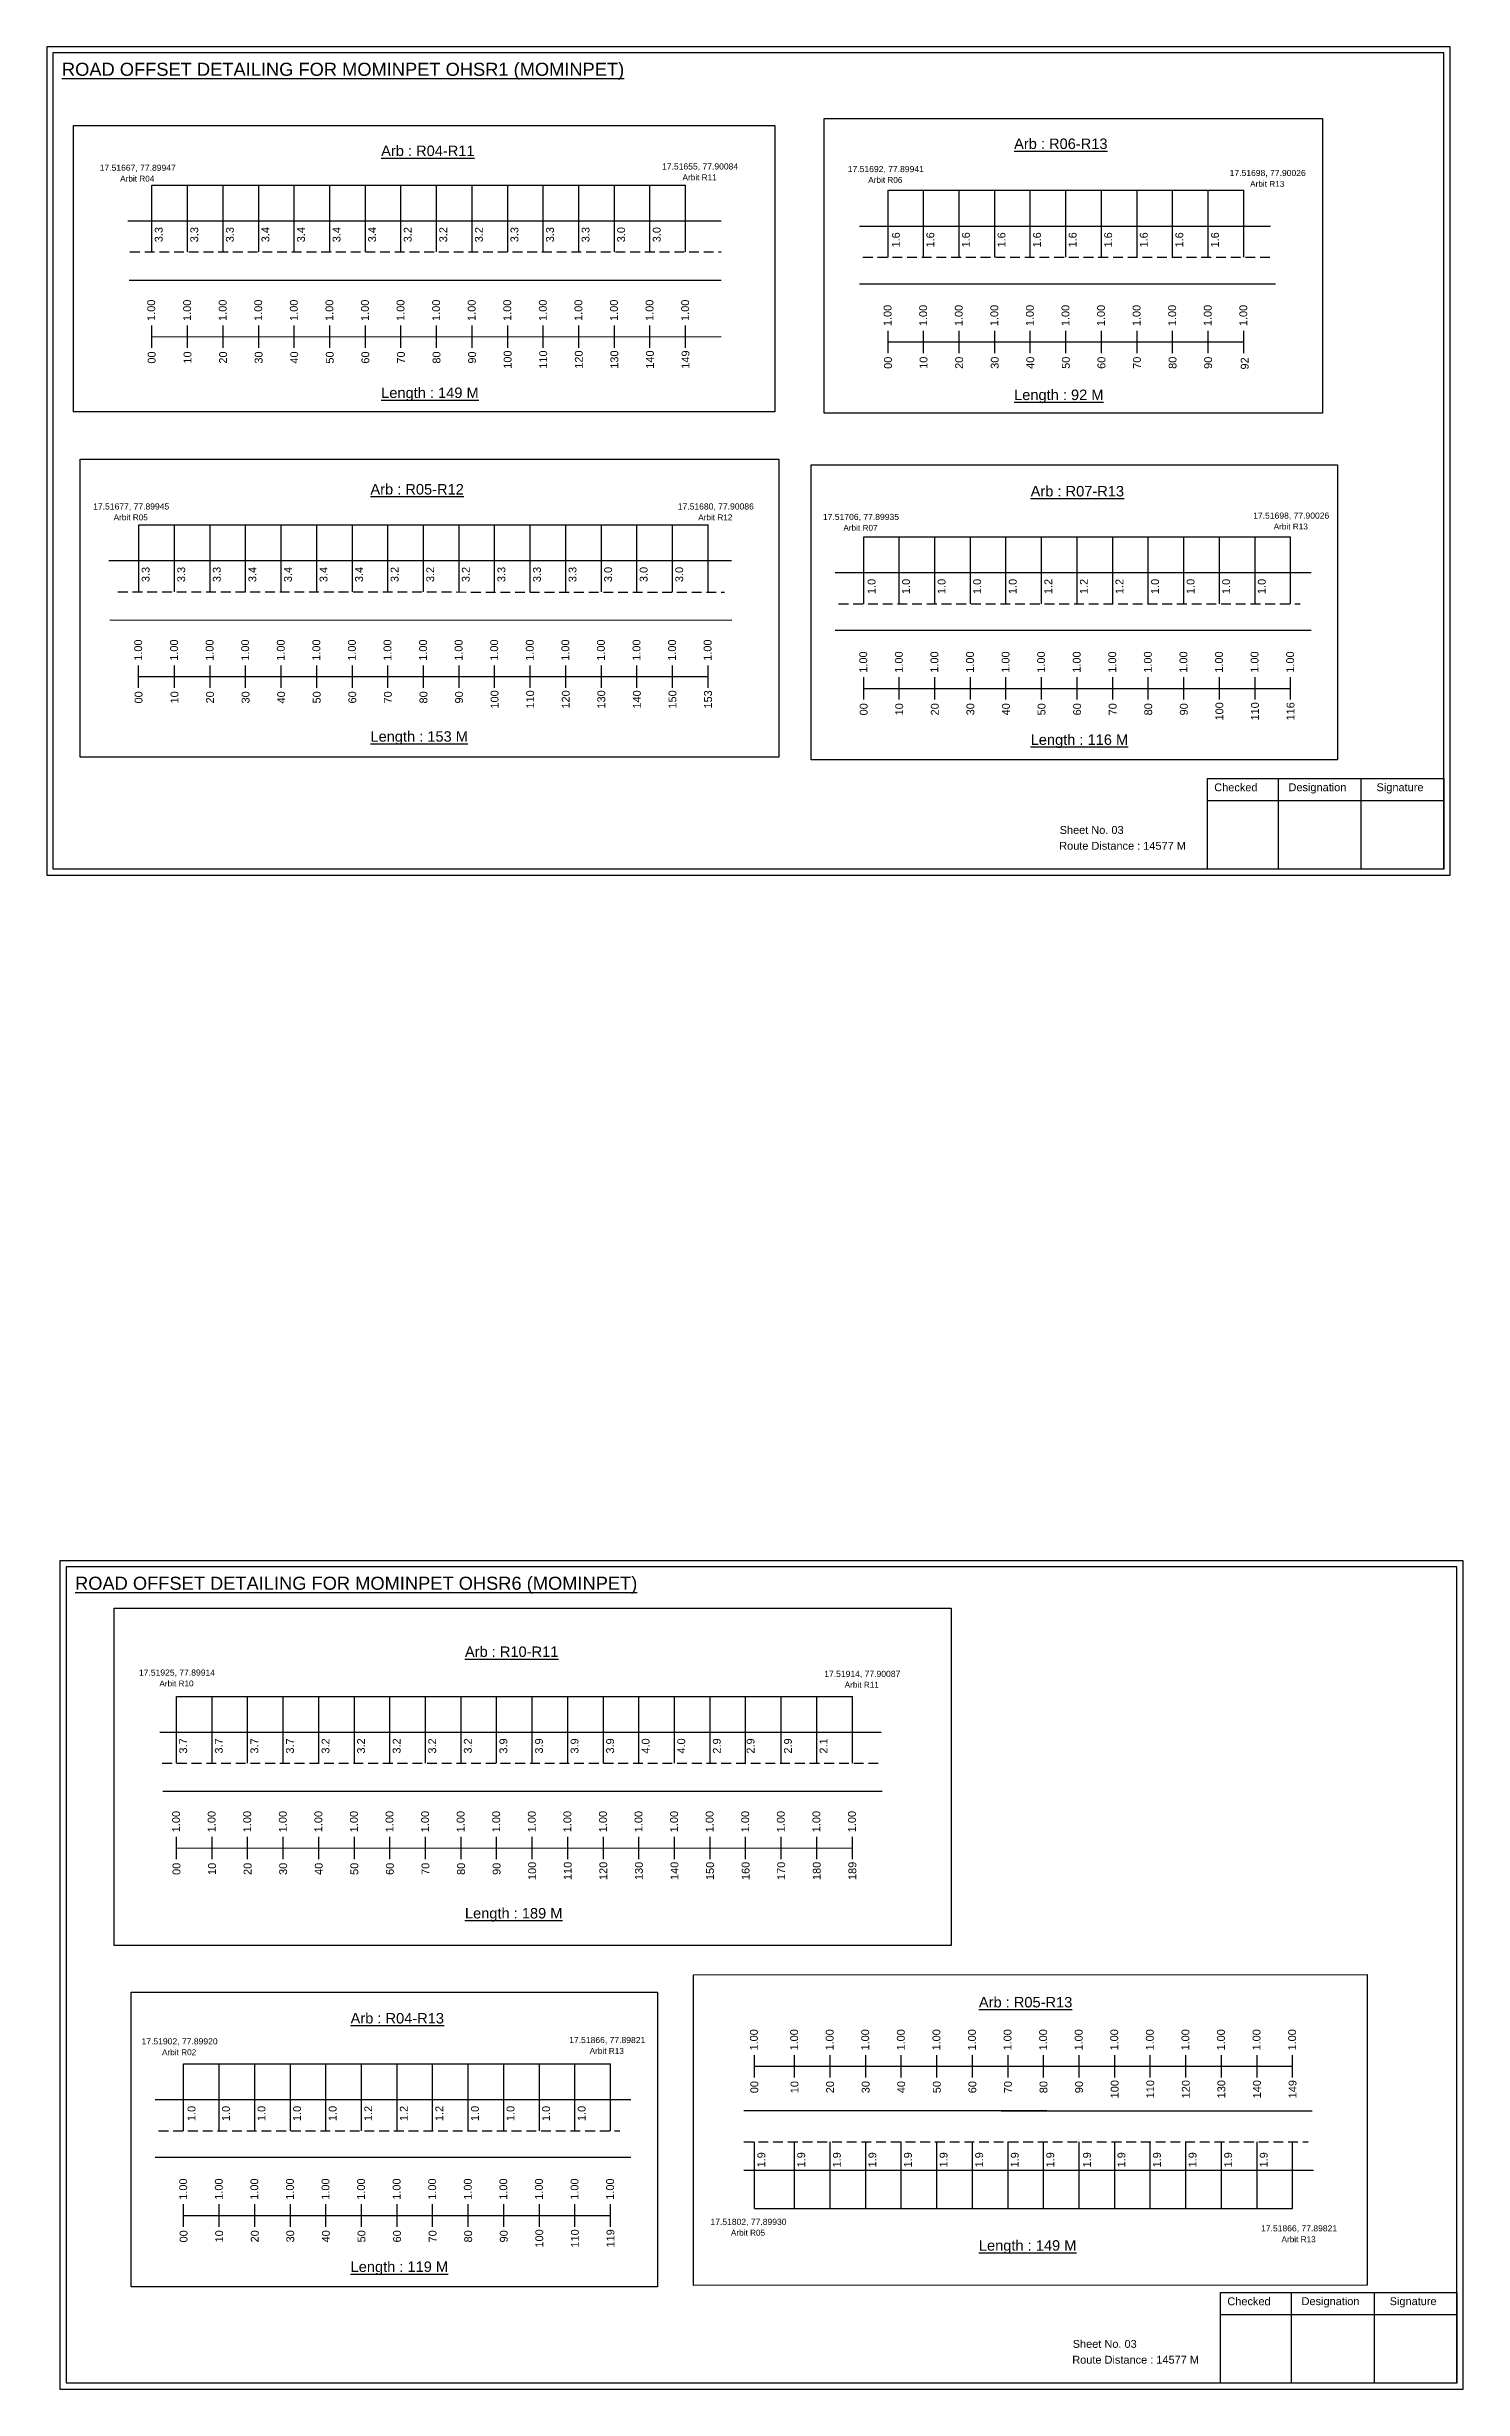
# Model space of a CAD drawing. Header units: inches. Extents: x 777 to 9331, y 1229 to 5049.
# Drawn here: x 4522 to 5063, y 1338 to 2234 of the extents above; entities that cross this region are included whole.
import ezdxf

# ---------------------------------------------------------------- set-up
doc = ezdxf.new("R2010")
doc.units = ezdxf.units.IN
doc.header["$MEASUREMENT"] = 0
doc.linetypes.add('DASHED2', pattern=[0.375, 0.25, -0.125])
doc.layers.add('PDF_Geometry', color=7, linetype='Continuous')
doc.layers.add('PDF_Text', color=5, linetype='Continuous')
doc.styles.add('PDF Arial', font='arial.ttf')
doc.styles.get("Standard").update_dxf_attribs({"font": 'arial.ttf'})

msp = doc.modelspace()

# ---------------------------------------------------------------- linework, layer by layer
at = {"color": 5}
for p, q in [((4561.98, 2180.83), (4765.98, 2180.83)), ((4843.39, 2178.83), (4979.39, 2178.83)), ((4556.99, 2050.89), (4774.59, 2050.89)), ((4834.09, 2046.33), (4997.29, 2046.33)), ((4571.36, 1602.97), (4829.76, 1602.99)), ((4574.09, 1462.48), (4737.29, 1462.48)), ((4792.29, 1407.16), (4998.06, 1407.16))]:
    msp.add_line(p, q, dxfattribs=at)
for p, q in [((4561.98, 2155.29), (4561.98, 2180.83)), ((4575.58, 2155.29), (4575.58, 2180.83)), ((4589.18, 2155.29), (4589.18, 2180.83)), ((4602.78, 2155.29), (4602.78, 2180.83)), ((4616.38, 2155.29), (4616.38, 2180.83)), ((4629.98, 2155.29), (4629.98, 2180.83)), ((4643.58, 2155.29), (4643.58, 2180.83)), ((4657.18, 2155.29), (4657.18, 2180.83)), ((4670.78, 2155.29), (4670.78, 2180.83)), ((4684.38, 2155.29), (4684.38, 2180.83)), ((4697.98, 2155.29), (4697.98, 2180.83)), ((4711.58, 2155.29), (4711.58, 2180.83)), ((4725.18, 2155.29), (4725.18, 2180.83)), ((4738.78, 2155.29), (4738.78, 2180.83)), ((4752.38, 2155.29), (4752.38, 2180.83)), ((4765.98, 2155.29), (4765.98, 2180.83)), ((4843.39, 2153.29), (4843.39, 2178.83)), ((4856.99, 2153.29), (4856.99, 2178.83)), ((4870.59, 2153.29), (4870.59, 2178.83)), ((4884.19, 2153.29), (4884.19, 2178.83)), ((4897.79, 2153.29), (4897.79, 2178.83)), ((4911.39, 2153.29), (4911.39, 2178.83)), ((4924.99, 2153.29), (4924.99, 2178.83)), ((4938.59, 2153.29), (4938.59, 2178.83)), ((4952.19, 2153.29), (4952.19, 2178.83)), ((4965.79, 2153.29), (4965.79, 2178.83)), ((4979.39, 2153.29), (4979.39, 2178.83)), ((4552.79, 2167.18), (4779.58, 2167.18)), ((4832.51, 2165.17), (4989.67, 2165.17)), ((4553.26, 2144.49), (4779.58, 2144.46)), ((4991.49, 2142.99), (4832.51, 2142.99)), ((4556.99, 2025.35), (4556.99, 2050.89)), ((4570.59, 2025.35), (4570.59, 2050.89)), ((4584.19, 2025.35), (4584.19, 2050.89)), ((4597.79, 2025.35), (4597.79, 2050.89)), ((4611.39, 2025.35), (4611.39, 2050.89)), ((4624.99, 2025.35), (4624.99, 2050.89)), ((4638.59, 2025.35), (4638.59, 2050.89)), ((4652.19, 2025.35), (4652.19, 2050.89)), ((4665.79, 2025.35), (4665.79, 2050.89)), ((4679.39, 2025.35), (4679.39, 2050.89)), ((4692.99, 2025.35), (4692.99, 2050.89)), ((4706.59, 2025.35), (4706.59, 2050.89)), ((4720.19, 2025.35), (4720.19, 2050.89)), ((4733.79, 2025.35), (4733.79, 2050.89)), ((4747.39, 2025.35), (4747.39, 2050.89)), ((4760.99, 2025.35), (4760.99, 2050.89)), ((4774.59, 2025.35), (4774.59, 2050.89)), ((4834.09, 2020.79), (4834.09, 2046.33)), ((4847.69, 2020.79), (4847.69, 2046.33)), ((4861.29, 2020.79), (4861.29, 2046.33)), ((4874.89, 2020.79), (4874.89, 2046.33)), ((4888.49, 2020.79), (4888.49, 2046.33)), ((4902.09, 2020.79), (4902.09, 2046.33)), ((4915.69, 2020.79), (4915.69, 2046.33)), ((4929.29, 2020.79), (4929.29, 2046.33)), ((4942.89, 2020.79), (4942.89, 2046.33)), ((4956.49, 2020.79), (4956.49, 2046.33)), ((4970.09, 2020.79), (4970.09, 2046.33)), ((4983.69, 2020.79), (4983.69, 2046.33)), ((4997.29, 2020.79), (4997.29, 2046.33)), ((4545.45, 2037.24), (4783.53, 2037.24)), ((4823.22, 2032.67), (5005.12, 2032.67)), ((4545.84, 2014.55), (4783.69, 2014.52)), ((5005.12, 2010.49), (4823.22, 2010.49)), ((4571.36, 1577.45), (4571.36, 1602.99)), ((4584.96, 1577.45), (4584.96, 1602.99)), ((4598.56, 1577.45), (4598.56, 1602.99)), ((4612.16, 1577.45), (4612.16, 1602.99)), ((4625.76, 1577.45), (4625.76, 1602.99)), ((4639.36, 1577.45), (4639.36, 1602.99)), ((4652.96, 1577.45), (4652.96, 1602.99)), ((4666.56, 1577.45), (4666.56, 1602.99)), ((4680.16, 1577.45), (4680.16, 1602.99)), ((4693.76, 1577.45), (4693.76, 1602.99)), ((4707.36, 1577.45), (4707.36, 1602.99)), ((4720.96, 1577.45), (4720.96, 1602.99)), ((4734.56, 1577.45), (4734.56, 1602.99)), ((4748.16, 1577.45), (4748.16, 1602.99)), ((4761.76, 1577.45), (4761.76, 1602.99)), ((4775.36, 1577.45), (4775.36, 1602.99)), ((4788.96, 1577.45), (4788.96, 1602.99)), ((4802.56, 1577.45), (4802.56, 1602.99)), ((4816.16, 1577.45), (4816.16, 1602.99)), ((4829.76, 1577.45), (4829.76, 1602.99)), ((4564.94, 1589.34), (4840.74, 1589.34)), ((4566.19, 1566.77), (4841.19, 1566.73)), ((4574.09, 1436.94), (4574.09, 1462.48)), ((4587.69, 1436.94), (4587.69, 1462.48)), ((4601.29, 1436.94), (4601.29, 1462.48)), ((4614.89, 1436.94), (4614.89, 1462.48)), ((4628.49, 1436.94), (4628.49, 1462.48)), ((4642.09, 1436.94), (4642.09, 1462.48)), ((4655.69, 1436.94), (4655.69, 1462.48)), ((4669.29, 1436.94), (4669.29, 1462.48)), ((4682.89, 1436.94), (4682.89, 1462.48)), ((4696.49, 1436.94), (4696.49, 1462.48)), ((4710.09, 1436.94), (4710.09, 1462.48)), ((4723.69, 1436.94), (4723.69, 1462.48)), ((4737.29, 1436.94), (4737.29, 1462.48)), ((4563.22, 1448.83), (4745.12, 1448.83)), ((4904.06, 1444.58), (4788.22, 1444.58)), ((4886.58, 1444.58), (5005.48, 1444.58)), ((4745.12, 1426.64), (4563.22, 1426.64)), ((4792.29, 1407.16), (4792.29, 1432.69)), ((4807.66, 1407.16), (4807.66, 1432.69)), ((4821.26, 1407.16), (4821.26, 1432.69)), ((4834.86, 1407.16), (4834.86, 1432.69)), ((4848.46, 1407.16), (4848.46, 1432.69)), ((4862.06, 1407.16), (4862.06, 1432.69)), ((4875.66, 1407.16), (4875.66, 1432.69)), ((4889.26, 1407.16), (4889.26, 1432.69)), ((4902.86, 1407.16), (4902.86, 1432.69)), ((4916.46, 1407.16), (4916.46, 1432.69)), ((4930.06, 1407.16), (4930.06, 1432.69)), ((4943.66, 1407.16), (4943.66, 1432.69)), ((4957.26, 1407.16), (4957.26, 1432.69)), ((4970.86, 1407.16), (4970.86, 1432.69)), ((4984.46, 1407.16), (4984.46, 1432.69)), ((4998.06, 1407.16), (4998.06, 1432.69)), ((4788.22, 1421.89), (5006.03, 1421.89))]:
    msp.add_line(p, q)
at = {"linetype": 'DASHED2', "ltscale": 15}
for p, q in [((4553.58, 2155.34), (4779.58, 2155.29)), ((4833.79, 2153.29), (4989.67, 2153.29)), ((4548.95, 2025.35), (4780.83, 2025.18)), ((4824.49, 2020.79), (5000.9, 2020.79)), ((4565.9, 1577.45), (4839.95, 1577.5)), ((4564.49, 1436.94), (4740.9, 1436.94)), ((4788.22, 1432.69), (5003.99, 1432.69))]:
    msp.add_line(p, q, dxfattribs=at)
at = {"color": 217, "true_color": 0x93278f}
for p, q in [((4561.88, 2118.59), (4561.88, 2127.15)), ((4561.98, 2122.86), (4779.58, 2122.91)), ((4575.58, 2118.59), (4575.58, 2127.15)), ((4589.18, 2118.59), (4589.18, 2127.15)), ((4602.78, 2118.59), (4602.78, 2127.15)), ((4616.38, 2118.59), (4616.38, 2127.15)), ((4629.98, 2118.59), (4629.98, 2127.15)), ((4643.58, 2118.59), (4643.58, 2127.15)), ((4657.18, 2118.59), (4657.18, 2127.15)), ((4670.78, 2118.59), (4670.78, 2127.15)), ((4684.38, 2118.59), (4684.38, 2127.15)), ((4697.98, 2118.59), (4697.98, 2127.15)), ((4711.58, 2118.59), (4711.58, 2127.15)), ((4725.18, 2118.59), (4725.18, 2127.15)), ((4738.78, 2118.59), (4738.78, 2127.15)), ((4752.38, 2118.59), (4752.38, 2127.15)), ((4765.98, 2118.59), (4765.98, 2127.15)), ((4843.39, 2116.59), (4843.39, 2125.15)), ((4856.99, 2116.59), (4856.99, 2125.15)), ((4870.59, 2116.59), (4870.59, 2125.15)), ((4884.19, 2116.59), (4884.19, 2125.15)), ((4897.79, 2116.59), (4897.79, 2125.15)), ((4911.39, 2116.59), (4911.39, 2125.15)), ((4924.99, 2116.59), (4924.99, 2125.15)), ((4938.59, 2116.59), (4938.59, 2125.15)), ((4952.19, 2116.59), (4952.19, 2125.15)), ((4965.79, 2116.59), (4965.79, 2125.15)), ((4979.39, 2116.59), (4979.39, 2125.15)), ((4843.39, 2120.86), (4979.39, 2120.89)), ((4556.89, 1988.65), (4556.89, 1997.21)), ((4570.59, 1988.65), (4570.59, 1997.21)), ((4584.19, 1988.65), (4584.19, 1997.21)), ((4597.79, 1988.65), (4597.79, 1997.21)), ((4611.39, 1988.65), (4611.39, 1997.21)), ((4624.99, 1988.65), (4624.99, 1997.21)), ((4638.59, 1988.65), (4638.59, 1997.21)), ((4652.19, 1988.65), (4652.19, 1997.21)), ((4665.79, 1988.65), (4665.79, 1997.21)), ((4679.39, 1988.65), (4679.39, 1997.21)), ((4692.99, 1988.65), (4692.99, 1997.21)), ((4706.59, 1988.65), (4706.59, 1997.21)), ((4720.19, 1988.65), (4720.19, 1997.21)), ((4733.79, 1988.65), (4733.79, 1997.21)), ((4747.39, 1988.65), (4747.39, 1997.21)), ((4760.99, 1988.65), (4760.99, 1997.21)), ((4774.59, 1988.65), (4774.59, 1997.21)), ((4556.99, 1992.92), (4774.59, 1992.97)), ((4834.09, 1984.09), (4834.09, 1992.65)), ((4834.09, 1988.36), (4997.29, 1988.39)), ((4847.69, 1984.09), (4847.69, 1992.65)), ((4861.29, 1984.09), (4861.29, 1992.65)), ((4874.89, 1984.09), (4874.89, 1992.65)), ((4888.49, 1984.09), (4888.49, 1992.65)), ((4902.09, 1984.09), (4902.09, 1992.65)), ((4915.69, 1984.09), (4915.69, 1992.65)), ((4929.29, 1984.09), (4929.29, 1992.65)), ((4942.89, 1984.09), (4942.89, 1992.65)), ((4956.49, 1984.09), (4956.49, 1992.65)), ((4970.09, 1984.09), (4970.09, 1992.65)), ((4983.69, 1984.09), (4983.69, 1992.65)), ((4997.29, 1984.09), (4997.29, 1992.65)), ((4571.36, 1540.75), (4571.36, 1549.31)), ((4571.36, 1545.02), (4829.76, 1545.07)), ((4584.96, 1540.75), (4584.96, 1549.31)), ((4598.56, 1540.75), (4598.56, 1549.31)), ((4612.16, 1540.75), (4612.16, 1549.31)), ((4625.76, 1540.75), (4625.76, 1549.31)), ((4639.36, 1540.75), (4639.36, 1549.31)), ((4652.96, 1540.75), (4652.96, 1549.31)), ((4666.56, 1540.75), (4666.56, 1549.31)), ((4680.16, 1540.75), (4680.16, 1549.31)), ((4693.76, 1540.75), (4693.76, 1549.31)), ((4707.36, 1540.75), (4707.36, 1549.31)), ((4720.96, 1540.75), (4720.96, 1549.31)), ((4734.56, 1540.75), (4734.56, 1549.31)), ((4748.16, 1540.75), (4748.16, 1549.31)), ((4761.76, 1540.75), (4761.76, 1549.31)), ((4775.36, 1540.75), (4775.36, 1549.31)), ((4788.96, 1540.75), (4788.96, 1549.31)), ((4802.56, 1540.75), (4802.56, 1549.31)), ((4816.16, 1540.75), (4816.16, 1549.31)), ((4829.76, 1540.75), (4829.76, 1549.31)), ((4792.29, 1457.3), (4792.29, 1465.86)), ((4792.29, 1461.57), (4998.06, 1461.57)), ((4807.66, 1457.3), (4807.66, 1465.86)), ((4821.26, 1457.3), (4821.26, 1465.86)), ((4834.86, 1457.3), (4834.86, 1465.86)), ((4848.46, 1457.3), (4848.46, 1465.86)), ((4862.06, 1457.3), (4862.06, 1465.86)), ((4875.66, 1457.3), (4875.66, 1465.86)), ((4889.26, 1457.3), (4889.26, 1465.86)), ((4902.86, 1457.3), (4902.86, 1465.86)), ((4916.46, 1457.3), (4916.46, 1465.86)), ((4930.06, 1457.3), (4930.06, 1465.86)), ((4943.66, 1457.3), (4943.66, 1465.86)), ((4957.26, 1457.3), (4957.26, 1465.86)), ((4970.86, 1457.3), (4970.86, 1465.86)), ((4984.46, 1457.3), (4984.46, 1465.86)), ((4998.06, 1457.3), (4998.06, 1465.86)), ((4574.09, 1400.24), (4574.09, 1408.8)), ((4587.69, 1400.24), (4587.69, 1408.8)), ((4601.29, 1400.24), (4601.29, 1408.8)), ((4614.89, 1400.24), (4614.89, 1408.8)), ((4628.49, 1400.24), (4628.49, 1408.8)), ((4642.09, 1400.24), (4642.09, 1408.8)), ((4655.69, 1400.24), (4655.69, 1408.8)), ((4669.29, 1400.24), (4669.29, 1408.8)), ((4682.89, 1400.24), (4682.89, 1408.8)), ((4696.49, 1400.24), (4696.49, 1408.8)), ((4710.09, 1400.24), (4710.09, 1408.8)), ((4723.69, 1400.24), (4723.69, 1408.8)), ((4737.29, 1400.24), (4737.29, 1408.8)), ((4574.09, 1404.51), (4737.29, 1404.54))]:
    msp.add_line(p, q, dxfattribs=at)
for points in [[(4532, 2203.65), (4800.08, 2203.65), (4800.08, 2094.13), (4532, 2094.13)], [(4819, 2206.31), (5009.55, 2206.31), (5009.55, 2093.63), (4819, 2093.63)], [(4534.5, 2076.05), (4801.62, 2076.05), (4801.62, 1962.13), (4534.5, 1962.13)], [(4814, 2073.81), (5015.24, 2073.81), (5015.24, 1961.13), (4814, 1961.13)], [(4547.5, 1636.77), (4867.55, 1636.77), (4867.55, 1507.78), (4547.5, 1507.78)], [(4769, 1496.6), (5026.53, 1496.66), (5026.53, 1377.83), (4769, 1377.78)], [(4554, 1489.96), (4755.24, 1489.96), (4755.24, 1377.28), (4554, 1377.28)]]:
    msp.add_lwpolyline(points, close=True)
at = {"layer": 'PDF_Geometry'}
for points in [[(4521.79, 2233.69), (4521.79, 1916.98), (5058.27, 1916.98), (5058.27, 2233.69)], [(4524.12, 2231.36), (4524.12, 1919.4), (5055.85, 1919.4), (5055.85, 2231.36)], [(4526.79, 1654.84), (4526.79, 1338.13), (5063.27, 1338.13), (5063.27, 1654.84)], [(4529.12, 1652.51), (4529.12, 1340.55), (5060.85, 1340.55), (5060.85, 1652.51)]]:
    msp.add_lwpolyline(points, close=True, dxfattribs=at)
at = {"layer": 'PDF_Geometry', "color": 242, "true_color": 0xcc1f26}
for points in [[(5055.85, 1919.3), (4965.5, 1919.3), (4965.5, 1953.91), (5055.85, 1953.91)], [(5060.85, 1340.45), (4970.5, 1340.45), (4970.5, 1375.07), (5060.85, 1375.07)]]:
    msp.add_lwpolyline(points, close=True, dxfattribs=at)
for points in [[(4992.49, 1953.91), (4992.49, 1919.3)], [(5024.21, 1953.91), (5024.21, 1919.3)], [(4965.5, 1945.54), (5055.85, 1945.54)], [(4997.49, 1375.07), (4997.49, 1340.45)], [(5029.21, 1375.07), (5029.21, 1340.45)], [(4970.5, 1366.69), (5060.85, 1366.69)]]:
    msp.add_lwpolyline(points, dxfattribs=at)

# ---------------------------------------------------------------- texts
at = {"color": 242, "true_color": 0xcd2027}
for s, height, p in [('%%UROAD OFFSET DETAILING FOR MOMINPET OHSR1 (MOMINPET)', 5, (4527.57, 2222.61)), ('%%UArb : R04-R11', 4, (4649.61, 2191.94)), ('%%UArb : R06-R13', 4, (4891.59, 2194.64)), ('%%ULength : 149 M', 4, (4649.61, 2099.44)), ('%%ULength : 92 M', 4, (4891.59, 2098.64)), ('%%UArb : R05-R12', 4, (4645.5, 2062.53)), ('%%UArb : R07-R13', 4, (4897.92, 2061.79)), ('%%ULength : 153 M', 4, (4645.5, 1968.03)), ('%%ULength : 116 M', 4, (4897.92, 1966.79)), ('%%UROAD OFFSET DETAILING FOR MOMINPET OHSR6 (MOMINPET)', 5, (4532.57, 1643.77)), ('%%UArb : R10-R11', 4, (4681.64, 1618.09)), ('%%ULength : 189 M', 4, (4681.64, 1518.09)), ('%%UArb : R05-R13', 4, (4878.13, 1484.08)), ('%%UArb : R04-R13', 4, (4637.92, 1477.94)), ('%%ULength : 149 M', 4, (4878.13, 1391.08)), ('%%ULength : 119 M', 4, (4637.92, 1382.94))]:
    msp.add_text(s, height=height, dxfattribs=at).set_placement(p)
at = {"color": 5}
for s, height, p in [('17.51667, 77.89947', 2.34, (4542, 2186.29)), ('17.51655, 77.90084', 2.34, (4757, 2186.79)), ('17.51692, 77.89941', 2.34, (4828, 2185.79)), ('17.51698, 77.90026', 2.34, (4974, 2184.29)), ('Arbit R04', 2.246, (4549.82, 2182.17)), ('Arbit R11', 2.246, (4764.82, 2182.67)), ('Arbit R06', 2.246, (4835.82, 2181.67)), ('Arbit R13', 2.246, (4981.82, 2180.17)), ('17.51677, 77.89945', 2.34, (4539.5, 2056.79)), ('Arbit R05', 2.246, (4547.32, 2052.67)), ('17.51680, 77.90086', 2.34, (4763, 2056.79)), ('Arbit R12', 2.246, (4770.82, 2052.67)), ('17.51706, 77.89935', 2.34, (4818.5, 2052.79)), ('Arbit R07', 2.246, (4826.32, 2048.67)), ('17.51698, 77.90026', 2.34, (4983, 2053.29)), ('Arbit R13', 2.246, (4990.82, 2049.17)), ('17.51925, 77.89914', 2.34, (4557, 1610.94)), ('17.51914, 77.90087', 2.34, (4819, 1610.44)), ('Arbit R10', 2.246, (4564.82, 1606.82)), ('Arbit R11', 2.246, (4826.82, 1606.32)), ('17.51902, 77.89920', 2.34, (4558, 1469.94)), ('17.51866, 77.89821', 2.34, (4721.5, 1470.44)), ('Arbit R02', 2.246, (4565.82, 1465.82)), ('Arbit R13', 2.246, (4729.32, 1466.32)), ('17.51802, 77.89930', 2.34, (4775.5, 1400.94)), ('Arbit R05', 2.246, (4783.32, 1396.82)), ('17.51866, 77.89821', 2.34, (4986, 1398.44)), ('Arbit R13', 2.246, (4993.82, 1394.32))]:
    msp.add_text(s, height=height, dxfattribs=at).set_placement(p)
for s, p in [('3.3', (4566.05, 2158.97)), ('3.3', (4579.65, 2158.97)), ('3.3', (4593.25, 2158.97)), ('3.4', (4606.85, 2158.97)), ('3.4', (4620.45, 2158.97)), ('3.4', (4634.05, 2158.97)), ('3.4', (4647.65, 2158.97)), ('3.2', (4661.25, 2158.97)), ('3.2', (4674.85, 2158.97)), ('3.2', (4688.45, 2158.97)), ('3.3', (4702.05, 2158.97)), ('3.3', (4715.65, 2158.97)), ('3.3', (4729.25, 2158.97)), ('3.0', (4742.85, 2158.97)), ('3.0', (4756.45, 2158.97)), ('1.6', (4847.9, 2156.96)), ('1.6', (4861.06, 2156.96)), ('1.6', (4874.66, 2156.96)), ('1.6', (4888.26, 2156.96)), ('1.6', (4901.86, 2156.96)), ('1.6', (4915.46, 2156.96)), ('1.6', (4929.06, 2156.96)), ('1.6', (4942.66, 2156.96)), ('1.6', (4956.26, 2156.96)), ('1.6', (4969.86, 2156.96)), ('3.3', (4561.06, 2029.03)), ('3.3', (4574.66, 2029.03)), ('3.3', (4588.26, 2029.03)), ('3.4', (4601.86, 2029.03)), ('3.4', (4615.46, 2029.03)), ('3.4', (4629.06, 2029.03)), ('3.4', (4642.66, 2029.03)), ('3.2', (4656.26, 2029.03)), ('3.2', (4669.86, 2029.03)), ('3.2', (4683.46, 2029.03)), ('3.3', (4697.06, 2029.03)), ('3.3', (4710.66, 2029.03)), ('3.3', (4724.26, 2029.03)), ('3.0', (4737.86, 2029.03)), ('3.0', (4751.46, 2029.03)), ('3.0', (4765.06, 2029.03)), ('1.0', (4838.6, 2024.46)), ('1.0', (4851.76, 2024.46)), ('1.0', (4865.36, 2024.46)), ('1.0', (4878.96, 2024.46)), ('1.0', (4892.56, 2024.46)), ('1.2', (4906.16, 2024.46)), ('1.2', (4919.76, 2024.46)), ('1.2', (4933.36, 2024.46)), ('1.0', (4946.96, 2024.46)), ('1.0', (4960.56, 2024.46)), ('1.0', (4974.16, 2024.46)), ('1.0', (4987.76, 2024.46)), ('3.7', (4575.43, 1581.13)), ('3.7', (4589.03, 1581.13)), ('3.7', (4602.63, 1581.13)), ('3.7', (4616.23, 1581.13)), ('3.2', (4629.83, 1581.13)), ('3.2', (4643.43, 1581.13)), ('3.2', (4657.03, 1581.13)), ('3.2', (4670.63, 1581.13)), ('3.2', (4684.23, 1581.13)), ('3.9', (4697.83, 1581.13)), ('3.9', (4711.43, 1581.13)), ('3.9', (4725.03, 1581.13)), ('3.9', (4738.63, 1581.13)), ('4.0', (4752.23, 1581.13)), ('4.0', (4765.83, 1581.13)), ('2.9', (4779.43, 1581.13)), ('2.9', (4792.34, 1581.13)), ('2.9', (4806.63, 1581.13)), ('2.1', (4820.23, 1581.13)), ('1.0', (4578.6, 1440.62)), ('1.0', (4591.76, 1440.62)), ('1.0', (4605.36, 1440.62)), ('1.0', (4618.96, 1440.62)), ('1.0', (4632.56, 1440.62)), ('1.2', (4646.16, 1440.62)), ('1.2', (4659.76, 1440.62)), ('1.2', (4673.36, 1440.62)), ('1.0', (4686.96, 1440.62)), ('1.0', (4700.56, 1440.62)), ('1.0', (4714.16, 1440.62)), ('1.0', (4727.76, 1440.62)), ('1.9', (4796.46, 1422.89)), ('1.9', (4811.72, 1422.89)), ('1.9', (4825.32, 1422.89)), ('1.9', (4838.92, 1422.89)), ('1.9', (4852.52, 1422.89)), ('1.9', (4866.12, 1422.89)), ('1.9', (4879.72, 1422.89)), ('1.9', (4893.32, 1422.89)), ('1.9', (4906.92, 1422.89)), ('1.9', (4920.95, 1422.89)), ('1.9', (4934.12, 1422.89)), ('1.9', (4947.72, 1422.89)), ('1.9', (4961.32, 1422.89)), ('1.9', (4974.92, 1422.89)), ('1.9', (4988.52, 1422.89))]:
    msp.add_text(s, height=3, rotation=90).set_placement(p)
at = {"color": 217, "true_color": 0x93278f}
for s, p in [('1.00', (4563.2, 2128.89)), ('1.00', (4576.91, 2128.89)), ('1.00', (4590.51, 2128.89)), ('1.00', (4604.11, 2128.89)), ('1.00', (4617.71, 2128.89)), ('1.00', (4631.31, 2128.89)), ('1.00', (4644.91, 2128.89)), ('1.00', (4658.51, 2128.89)), ('1.00', (4672.11, 2128.89)), ('1.00', (4685.71, 2128.89)), ('1.00', (4699.31, 2128.89)), ('1.00', (4712.91, 2128.89)), ('1.00', (4726.51, 2128.89)), ('1.00', (4740.11, 2128.89)), ('1.00', (4753.71, 2128.89)), ('1.00', (4767.31, 2128.89)), ('1.00', (4844.72, 2126.89)), ('1.00', (4858.32, 2126.89)), ('1.00', (4871.92, 2126.89)), ('1.00', (4885.52, 2126.89)), ('1.00', (4899.12, 2126.89)), ('1.00', (4912.72, 2126.89)), ('1.00', (4926.32, 2126.89)), ('1.00', (4939.92, 2126.89)), ('1.00', (4953.52, 2126.89)), ('1.00', (4967.12, 2126.89)), ('1.00', (4980.72, 2126.89)), ('00', (4563.36, 2112.57)), ('10', (4577.06, 2112.57)), ('20', (4590.66, 2112.57)), ('30', (4604.26, 2112.57)), ('40', (4617.86, 2112.57)), ('50', (4631.46, 2112.57)), ('60', (4645.06, 2112.57)), ('70', (4658.66, 2112.57)), ('80', (4672.26, 2112.57)), ('90', (4685.86, 2112.57)), ('100', (4699.46, 2110.62)), ('110', (4713.06, 2110.62)), ('120', (4726.66, 2110.62)), ('130', (4740.26, 2110.62)), ('140', (4753.86, 2110.62)), ('149', (4767.46, 2110.62)), ('00', (4844.87, 2110.57)), ('10', (4858.47, 2110.57)), ('20', (4872.07, 2110.57)), ('30', (4885.67, 2110.57)), ('40', (4899.27, 2110.57)), ('50', (4912.87, 2110.57)), ('60', (4926.47, 2110.57)), ('70', (4940.07, 2110.57)), ('80', (4953.67, 2110.57)), ('90', (4967.27, 2110.57)), ('92', (4981.24, 2110.32)), ('1.00', (4558.21, 1998.95)), ('1.00', (4571.92, 1998.95)), ('1.00', (4585.52, 1998.95)), ('1.00', (4599.12, 1998.95)), ('1.00', (4612.72, 1998.95)), ('1.00', (4626.32, 1998.95)), ('1.00', (4639.92, 1998.95)), ('1.00', (4653.52, 1998.95)), ('1.00', (4667.12, 1998.95)), ('1.00', (4680.72, 1998.95)), ('1.00', (4694.32, 1998.95)), ('1.00', (4707.92, 1998.95)), ('1.00', (4721.52, 1998.95)), ('1.00', (4735.12, 1998.95)), ('1.00', (4748.72, 1998.95)), ('1.00', (4762.32, 1998.95)), ('1.00', (4775.92, 1998.95)), ('1.00', (4835.42, 1994.39)), ('1.00', (4849.02, 1994.39)), ('1.00', (4862.62, 1994.39)), ('1.00', (4876.22, 1994.39)), ('1.00', (4889.82, 1994.39)), ('1.00', (4903.42, 1994.39)), ('1.00', (4917.02, 1994.39)), ('1.00', (4930.62, 1994.39)), ('1.00', (4944.22, 1994.39)), ('1.00', (4957.82, 1994.39)), ('1.00', (4971.42, 1994.39)), ('1.00', (4985.02, 1994.39)), ('1.00', (4998.62, 1994.39)), ('00', (4558.36, 1982.63)), ('10', (4572.07, 1982.63)), ('20', (4585.67, 1982.63)), ('30', (4599.27, 1982.63)), ('40', (4612.87, 1982.63)), ('50', (4626.47, 1982.63)), ('60', (4640.07, 1982.63)), ('70', (4653.67, 1982.63)), ('80', (4667.27, 1982.63)), ('90', (4680.87, 1982.63)), ('100', (4694.47, 1980.68)), ('110', (4708.07, 1980.68)), ('120', (4721.67, 1980.68)), ('130', (4735.27, 1980.68)), ('140', (4748.87, 1980.68)), ('150', (4762.47, 1980.68)), ('153', (4776.07, 1980.68)), ('00', (4835.57, 1978.07)), ('10', (4849.17, 1978.07)), ('20', (4862.77, 1978.07)), ('30', (4876.37, 1978.07)), ('40', (4889.97, 1978.07)), ('50', (4903.57, 1978.07)), ('60', (4917.17, 1978.07)), ('70', (4930.77, 1978.07)), ('80', (4944.37, 1978.07)), ('90', (4957.97, 1978.07)), ('100', (4971.57, 1976.11)), ('110', (4985.17, 1976.11)), ('116', (4998.77, 1976.11)), ('1.00', (4572.69, 1551.05)), ('1.00', (4586.29, 1551.05)), ('1.00', (4599.89, 1551.05)), ('1.00', (4613.49, 1551.05)), ('1.00', (4627.09, 1551.05)), ('1.00', (4640.69, 1551.05)), ('1.00', (4654.29, 1551.05)), ('1.00', (4667.89, 1551.05)), ('1.00', (4681.49, 1551.05)), ('1.00', (4695.09, 1551.05)), ('1.00', (4708.69, 1551.05)), ('1.00', (4722.29, 1551.05)), ('1.00', (4735.89, 1551.05)), ('1.00', (4749.49, 1551.05)), ('1.00', (4763.09, 1551.05)), ('1.00', (4776.69, 1551.05)), ('1.00', (4790.29, 1551.05)), ('1.00', (4803.89, 1551.05)), ('1.00', (4817.49, 1551.05)), ('1.00', (4831.09, 1551.05)), ('00', (4572.84, 1534.73)), ('10', (4586.44, 1534.73)), ('20', (4600.04, 1534.73)), ('30', (4613.64, 1534.73)), ('40', (4627.24, 1534.73)), ('50', (4640.84, 1534.73)), ('60', (4654.44, 1534.73)), ('70', (4668.04, 1534.73)), ('80', (4681.64, 1534.73)), ('90', (4695.24, 1534.73)), ('100', (4708.84, 1532.78)), ('110', (4722.44, 1532.78)), ('120', (4736.04, 1532.78)), ('130', (4749.64, 1532.78)), ('140', (4763.24, 1532.78)), ('150', (4776.84, 1532.78)), ('160', (4790.44, 1532.78)), ('170', (4804.04, 1532.78)), ('180', (4817.64, 1532.78)), ('189', (4831.24, 1532.78)), ('1.00', (4793.61, 1467.59)), ('1.00', (4808.98, 1467.59)), ('1.00', (4822.58, 1467.59)), ('1.00', (4836.18, 1467.59)), ('1.00', (4849.78, 1467.59)), ('1.00', (4863.38, 1467.59)), ('1.00', (4876.98, 1467.59)), ('1.00', (4890.58, 1467.59)), ('1.00', (4904.18, 1467.59)), ('1.00', (4917.78, 1467.59)), ('1.00', (4931.38, 1467.59)), ('1.00', (4944.98, 1467.59)), ('1.00', (4958.58, 1467.59)), ('1.00', (4972.18, 1467.59)), ('1.00', (4985.78, 1467.59)), ('1.00', (4999.38, 1467.59)), ('00', (4793.76, 1451.27)), ('10', (4809.13, 1451.27)), ('20', (4822.73, 1451.27)), ('30', (4836.33, 1451.27)), ('40', (4849.93, 1451.27)), ('50', (4863.53, 1451.27)), ('60', (4877.13, 1451.27)), ('70', (4890.73, 1451.27)), ('80', (4904.33, 1451.27)), ('90', (4917.93, 1451.27)), ('100', (4931.53, 1449.32)), ('110', (4945.13, 1449.32)), ('120', (4958.73, 1449.32)), ('130', (4972.33, 1449.32)), ('140', (4985.93, 1449.32)), ('149', (4999.53, 1449.32)), ('1.00', (4575.42, 1410.54)), ('1.00', (4589.02, 1410.54)), ('1.00', (4602.62, 1410.54)), ('1.00', (4616.22, 1410.54)), ('1.00', (4629.82, 1410.54)), ('1.00', (4643.42, 1410.54)), ('1.00', (4657.02, 1410.54)), ('1.00', (4670.62, 1410.54)), ('1.00', (4684.22, 1410.54)), ('1.00', (4697.82, 1410.54)), ('1.00', (4711.42, 1410.54)), ('1.00', (4725.02, 1410.54)), ('1.00', (4738.62, 1410.54)), ('00', (4575.57, 1394.22)), ('10', (4589.17, 1394.22)), ('20', (4602.77, 1394.22)), ('30', (4616.37, 1394.22)), ('40', (4629.97, 1394.22)), ('50', (4643.57, 1394.22)), ('60', (4657.17, 1394.22)), ('70', (4670.77, 1394.22)), ('80', (4684.37, 1394.22)), ('90', (4697.97, 1394.22)), ('100', (4711.57, 1392.26)), ('110', (4725.17, 1392.26)), ('119', (4738.77, 1392.27))]:
    msp.add_text(s, height=3, rotation=90, dxfattribs=at).set_placement(p)
for s, p in [('Sheet No. 03', (4909, 1932.77)), ('Route Distance : 14577 M', (4908.82, 1926.72)), ('Sheet No. 03', (4914, 1353.93)), ('Route Distance : 14577 M', (4913.82, 1347.88))]:
    msp.add_text(s, height=3).set_placement(p)
at = {"layer": 'PDF_Text', "color": 7, "attachment_point": 7, "style": 'PDF Arial'}
for s, insert, char_height in [('Checked', (4968.11, 1949.02), 3.001), ('Designation', (4996.49, 1948.19), 3.0006), ('Signature', (5030.17, 1948.19), 3.001), ('Checked', (4973.11, 1370.18), 3.001), ('Designation', (5001.49, 1369.35), 3.0006), ('Signature', (5035.17, 1369.35), 3.001)]:
    msp.add_mtext(s, dxfattribs=dict(at, insert=insert, char_height=char_height))

doc.saveas('drawing.dxf')
